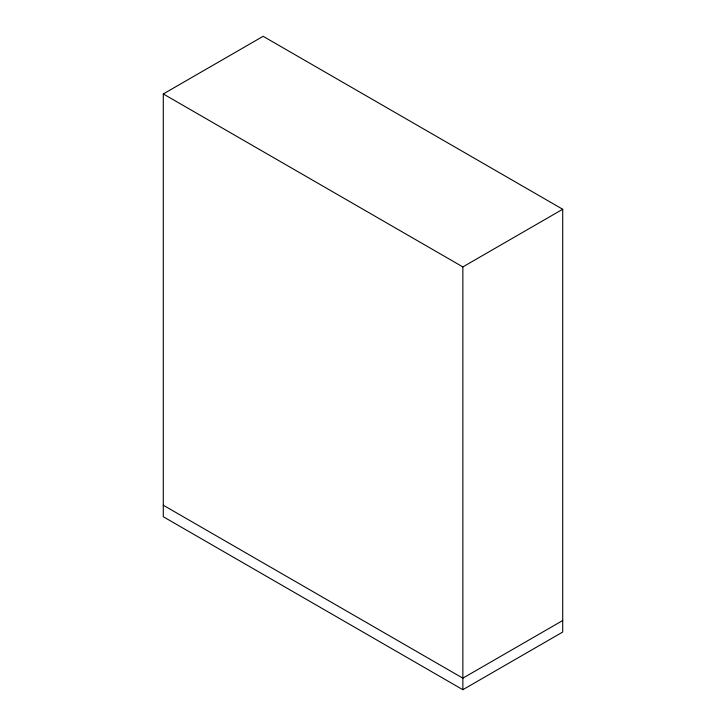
<?xml version="1.0" encoding="UTF-8"?>
<svg xmlns="http://www.w3.org/2000/svg" width="726" height="726" viewBox="0 0 726 726"><rect width="100%" height="100%" fill="white"/><g stroke="black" fill="none" stroke-linecap="round" stroke-linejoin="round"><path stroke-width="1.09" d="M163.286 93.953L263.139 36.3L562.714 209.26L562.714 632.047L462.861 689.7L163.286 516.74L163.286 93.953L462.861 266.914L562.714 209.26M562.714 620.521L462.861 678.166L163.286 505.214M462.861 266.914L462.861 689.7"/></g></svg>
